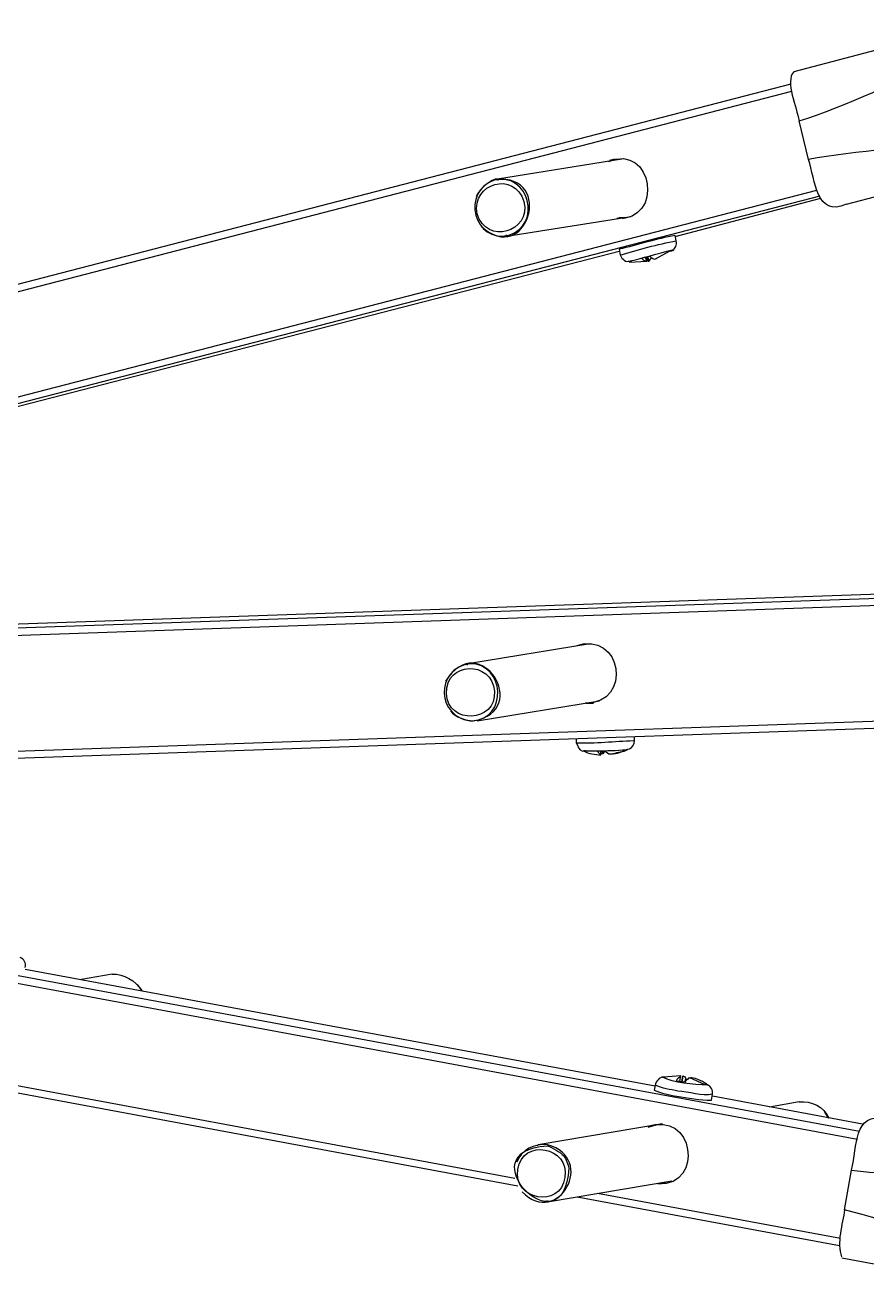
# Model space of a CAD drawing. Header units: millimetres. Extents: x 980 to 1117, y 626 to 781.
# Drawn here: x 1015.21 to 1019.87, y 764.25 to 771.24 of the extents above; entities that cross this region are included whole.
import ezdxf

# ---------------------------------------------------------------- set-up
doc = ezdxf.new("R2010")
doc.units = ezdxf.units.MM
doc.layers.add('Layer 1', color=7, linetype='Continuous')

# ---------------------------------------------------------------- blocks, each defined once
blk = doc.blocks.new('Antena TDT')
at = {"layer": 'Layer 1'}
for points in [[(2065.163, 945.87), (2065.163, 945.87), (2060.813, 944.745), (2060.813, 944.745)], [(2060.938, 943.545), (2062.044, 943.876), (2063.457, 944.575), (2064.538, 944.97)], [(2060.738, 944.445), (2060.738, 944.445), (2028.338, 936.195), (2028.338, 936.195)], [(2060.813, 944.745), (2060.588, 944.503), (2060.883, 943.871), (2060.938, 943.545)], [(2028.338, 936.02), (2028.338, 936.02), (2060.763, 944.27), (2060.763, 944.27)], [(2061.163, 942.595), (2061.163, 942.595), (2060.938, 943.545), (2060.938, 943.545)], [(2056.263, 942.57), (2057.352, 943.019), (2057.632, 941.102), (2056.463, 941.17)], [(2065.013, 943.045), (2063.873, 942.881), (2062.297, 942.813), (2061.163, 942.595)], [(2056.588, 942.62), (2056.588, 942.62), (2053.538, 942.145), (2053.538, 942.145)], [(2056.388, 942.62), (2056.388, 942.62), (2056.288, 942.595), (2056.288, 942.595)], [(2056.438, 942.62), (2056.438, 942.62), (2056.388, 942.62), (2056.388, 942.62)], [(2062.088, 941.495), (2061.333, 941.171), (2061.332, 942.091), (2061.163, 942.595)], [(2053.038, 941.295), (2052.907, 942.056), (2053.953, 942.357), (2054.188, 941.595)], [(2053.488, 942.145), (2053.286, 942.076), (2053.11, 941.902), (2053.013, 941.72)], [(2053.138, 940.995), (2054.238, 939.965), (2054.976, 942.269), (2053.488, 942.145)], [(2053.563, 942.12), (2053.563, 942.12), (2053.538, 942.12), (2053.538, 942.12)], [(2029.413, 933.72), (2029.413, 933.72), (2061.363, 941.845), (2061.363, 941.845)], [(2061.438, 941.695), (2061.438, 941.695), (2029.488, 933.57), (2029.488, 933.57)], [(2062.088, 941.495), (2062.088, 941.495), (2062.963, 941.72), (2062.963, 941.72)], [(2054.188, 941.595), (2054.367, 940.839), (2053.259, 940.536), (2053.038, 941.295)], [(2057.888, 940.72), (2057.888, 940.72), (2061.463, 941.645), (2061.463, 941.645)], [(2057.888, 940.72), (2057.888, 940.72), (2061.463, 941.645), (2061.463, 941.645)], [(2053.763, 940.745), (2053.763, 940.745), (2056.813, 941.22), (2056.813, 941.22)], [(2056.513, 941.195), (2056.532, 941.195), (2056.648, 941.195), (2056.663, 941.195)], [(2056.588, 941.195), (2056.588, 941.195), (2056.613, 941.17), (2056.613, 941.17)], [(2053.738, 940.77), (2053.738, 940.77), (2053.763, 940.77), (2053.763, 940.77)], [(2057.888, 940.745), (2057.433, 940.677), (2056.963, 940.511), (2056.513, 940.42)], [(2057.913, 940.62), (2057.913, 940.62), (2057.888, 940.745), (2057.888, 940.745)], [(2056.513, 940.42), (2056.513, 940.42), (2056.538, 940.27), (2056.538, 940.27)], [(2056.538, 940.27), (2056.969, 940.408), (2057.465, 940.532), (2057.913, 940.62)], [(2057.838, 940.37), (2057.884, 940.457), (2057.937, 940.497), (2057.913, 940.62)], [(2041.338, 936.52), (2041.338, 936.52), (2056.513, 940.37), (2056.513, 940.37)], [(2041.338, 936.52), (2041.338, 936.52), (2056.513, 940.37), (2056.513, 940.37)], [(2056.538, 940.295), (2056.551, 940.215), (2056.648, 940.097), (2056.738, 940.12)], [(2056.738, 940.12), (2057.086, 940.198), (2057.464, 940.303), (2057.813, 940.395)], [(2056.738, 940.12), (2056.738, 940.12), (2056.763, 940.12), (2056.763, 940.12)], [(2056.763, 940.095), (2056.763, 940.095), (2057.188, 940.12), (2057.188, 940.12)], [(2056.813, 940.12), (2056.803, 940.106), (2056.782, 940.088), (2056.763, 940.095)], [(2057.063, 940.195), (2057.063, 940.195), (2057.263, 940.245), (2057.263, 940.245)], [(2057.188, 940.12), (2057.133, 940.115), (2057.109, 940.154), (2057.063, 940.195)], [(2057.188, 940.12), (2057.188, 940.12), (2057.163, 940.22), (2057.163, 940.22)], [(2057.188, 940.12), (2057.188, 940.12), (2057.163, 940.22), (2057.163, 940.22)], [(2057.188, 940.22), (2057.188, 940.22), (2057.213, 940.12), (2057.213, 940.12)], [(2057.188, 940.12), (2057.188, 940.12), (2057.188, 940.12), (2057.188, 940.12)], [(2057.188, 940.12), (2057.188, 940.12), (2057.188, 940.12), (2057.188, 940.12)], [(2057.213, 940.22), (2057.213, 940.22), (2057.238, 940.12), (2057.238, 940.12)], [(2057.213, 940.12), (2057.213, 940.12), (2057.238, 940.12), (2057.238, 940.12)], [(2057.288, 940.22), (2057.294, 940.169), (2057.266, 940.159), (2057.238, 940.12)], [(2057.263, 940.245), (2057.309, 940.204), (2057.333, 940.165), (2057.388, 940.17)], [(2057.388, 940.17), (2057.388, 940.17), (2057.763, 940.37), (2057.763, 940.37)], [(2057.388, 940.17), (2057.388, 940.17), (2057.388, 940.17), (2057.388, 940.17)], [(2057.438, 940.17), (2057.438, 940.17), (2057.438, 940.17), (2057.438, 940.17)], [(2057.763, 940.37), (2057.776, 940.37), (2057.801, 940.37), (2057.813, 940.37)], [(2057.813, 940.395), (2057.813, 940.395), (2057.838, 940.395), (2057.838, 940.395)], [(2030.788, 930.87), (2030.788, 930.87), (2083.713, 932.47), (2083.713, 932.47)], [(2083.738, 932.57), (2083.738, 932.57), (2031.438, 930.97), (2031.438, 930.97)], [(2083.738, 932.57), (2083.738, 932.57), (2031.438, 930.97), (2031.438, 930.97)], [(2083.638, 932.295), (2083.638, 932.295), (2030.838, 930.67), (2030.838, 930.67)], [(2052.888, 928.87), (2054.354, 929.114), (2053.056, 931.164), (2052.213, 929.845)], [(2055.413, 930.695), (2056.537, 931.099), (2056.818, 929.264), (2055.638, 929.295)], [(2055.763, 930.745), (2055.763, 930.745), (2052.763, 930.27), (2052.763, 930.27)], [(2055.613, 930.745), (2055.613, 930.745), (2055.438, 930.695), (2055.438, 930.695)], [(2052.238, 929.545), (2052.209, 930.332), (2053.357, 930.364), (2053.413, 929.595)], [(2052.763, 930.245), (2052.763, 930.245), (2052.738, 930.245), (2052.738, 930.245)], [(2053.413, 929.595), (2053.471, 928.816), (2052.256, 928.768), (2052.238, 929.545)], [(2030.913, 927.67), (2030.913, 927.67), (2083.738, 929.295), (2083.738, 929.295)], [(2030.938, 927.845), (2030.938, 927.845), (2083.663, 929.47), (2083.663, 929.47)], [(2052.988, 928.87), (2052.988, 928.87), (2055.988, 929.345), (2055.988, 929.345)], [(2055.663, 929.295), (2055.696, 929.295), (2055.804, 929.295), (2055.838, 929.295)], [(2052.338, 929.12), (2052.454, 928.955), (2052.694, 928.874), (2052.888, 928.87)], [(2052.963, 928.895), (2052.963, 928.895), (2052.963, 928.895), (2052.963, 928.895)], [(2055.413, 928.42), (2055.413, 928.42), (2055.413, 928.32), (2055.413, 928.32)], [(2055.413, 928.32), (2055.875, 928.302), (2056.354, 928.357), (2056.813, 928.37)], [(2056.713, 928.17), (2056.794, 928.196), (2056.849, 928.286), (2056.838, 928.37)], [(2056.813, 928.37), (2056.813, 928.37), (2056.838, 928.37), (2056.838, 928.37)], [(2056.838, 928.37), (2056.838, 928.37), (2056.838, 928.47), (2056.838, 928.47)], [(2055.413, 928.32), (2055.449, 928.245), (2055.472, 928.145), (2055.563, 928.12)], [(2055.563, 928.12), (2055.695, 928.12), (2055.881, 928.12), (2056.013, 928.12)], [(2055.588, 928.12), (2055.717, 928.046), (2055.87, 928.041), (2056.013, 928.02)], [(2055.638, 928.12), (2055.638, 928.12), (2055.588, 928.12), (2055.588, 928.12)], [(2055.913, 928.12), (2055.963, 928.12), (2056.064, 928.12), (2056.113, 928.12)], [(2056.013, 928.02), (2056.013, 928.02), (2055.913, 928.12), (2055.913, 928.12)], [(2056.013, 928.12), (2056.232, 928.133), (2056.506, 928.121), (2056.713, 928.17)], [(2056.013, 928.02), (2056.013, 928.02), (2056.013, 928.12), (2056.013, 928.12)], [(2056.013, 928.02), (2056.013, 928.02), (2056.013, 928.12), (2056.013, 928.12)], [(2056.063, 928.045), (2056.063, 928.045), (2056.013, 928.045), (2056.013, 928.045)], [(2056.013, 928.02), (2056.013, 928.02), (2056.013, 928.02), (2056.013, 928.02)], [(2056.013, 928.02), (2056.013, 928.02), (2056.013, 928.02), (2056.013, 928.02)], [(2056.063, 928.045), (2056.063, 928.045), (2056.038, 928.12), (2056.038, 928.12)], [(2056.113, 928.12), (2056.113, 928.12), (2056.063, 928.045), (2056.063, 928.045)], [(2056.063, 928.12), (2056.063, 928.12), (2056.063, 928.045), (2056.063, 928.045)], [(2056.063, 928.045), (2056.063, 928.045), (2056.063, 928.045), (2056.063, 928.045)], [(2056.113, 928.12), (2056.113, 928.12), (2056.213, 928.045), (2056.213, 928.045)], [(2056.213, 928.045), (2056.347, 928.048), (2056.506, 928.065), (2056.613, 928.145)], [(2056.213, 928.045), (2056.213, 928.045), (2056.213, 928.045), (2056.213, 928.045)], [(2056.663, 928.145), (2056.556, 928.077), (2056.426, 928.084), (2056.313, 928.045)], [(2056.613, 928.145), (2056.613, 928.145), (2056.663, 928.145), (2056.663, 928.145)], [(2056.663, 928.145), (2056.663, 928.145), (2056.688, 928.17), (2056.688, 928.17)], [(2029.838, 924.92), (2029.838, 924.92), (2062.313, 918.77), (2062.313, 918.77)], [(2062.263, 918.57), (2062.263, 918.57), (2029.763, 924.745), (2029.763, 924.745)], [(2041.888, 922.87), (2041.909, 922.981), (2041.857, 923.067), (2041.763, 923.12)], [(2057.313, 919.895), (2057.313, 919.895), (2041.888, 922.82), (2041.888, 922.82)], [(2057.313, 919.895), (2057.313, 919.895), (2041.888, 922.82), (2041.888, 922.82)], [(2044.013, 922.695), (2044.013, 922.695), (2043.263, 922.57), (2043.263, 922.57)], [(2044.013, 922.695), (2044.302, 922.721), (2044.587, 922.53), (2044.738, 922.295)], [(2044.738, 922.295), (2044.738, 922.295), (2044.638, 922.445), (2044.638, 922.445)], [(2038.563, 920.395), (2038.563, 920.395), (2053.938, 917.47), (2053.938, 917.47)], [(2053.863, 917.645), (2053.863, 917.645), (2039.038, 920.47), (2039.038, 920.47)], [(2057.513, 920.12), (2057.41, 920.116), (2057.333, 920.015), (2057.313, 919.92)], [(2057.488, 920.12), (2057.488, 920.12), (2057.513, 920.12), (2057.513, 920.12)], [(2058.588, 919.92), (2058.244, 919.936), (2057.769, 919.967), (2057.488, 920.12)], [(2057.938, 920.145), (2057.938, 920.145), (2057.513, 920.12), (2057.513, 920.12)], [(2057.513, 920.12), (2057.526, 920.12), (2057.551, 920.12), (2057.563, 920.12)], [(2057.838, 920.02), (2057.838, 920.093), (2057.931, 920.106), (2057.938, 920.145)], [(2058.038, 919.995), (2058.038, 919.995), (2057.838, 920.02), (2057.838, 920.02)], [(2057.913, 920.02), (2057.913, 920.02), (2057.938, 920.145), (2057.938, 920.145)], [(2057.913, 920.02), (2057.913, 920.02), (2057.938, 920.145), (2057.938, 920.145)], [(2057.938, 920.145), (2057.938, 920.145), (2057.938, 920.145), (2057.938, 920.145)], [(2057.963, 919.995), (2057.963, 919.995), (2057.988, 920.145), (2057.988, 920.145)], [(2057.988, 920.145), (2057.988, 920.145), (2057.963, 919.995), (2057.963, 919.995)], [(2057.988, 920.145), (2058.011, 920.137), (2058.066, 920.114), (2058.063, 920.07)], [(2057.988, 920.145), (2057.988, 920.145), (2057.988, 920.145), (2057.988, 920.145)], [(2058.138, 920.095), (2058.113, 920.052), (2058.041, 920.028), (2058.038, 919.995)], [(2058.038, 919.995), (2058.038, 919.995), (2058.063, 920.07), (2058.063, 920.07)], [(2058.538, 919.92), (2058.538, 919.92), (2058.163, 920.095), (2058.163, 920.095)], [(2058.213, 920.095), (2058.213, 920.095), (2058.188, 920.095), (2058.188, 920.095)], [(2058.188, 920.095), (2058.188, 920.095), (2058.188, 920.095), (2058.188, 920.095)], [(2058.188, 920.095), (2058.188, 920.095), (2058.188, 920.095), (2058.188, 920.095)], [(2058.588, 919.92), (2058.54, 919.981), (2058.292, 920.099), (2058.213, 920.095)], [(2057.313, 919.92), (2057.313, 919.92), (2057.288, 919.795), (2057.288, 919.795)], [(2057.288, 919.795), (2057.45, 919.723), (2057.667, 919.689), (2057.838, 919.645)], [(2057.863, 919.77), (2057.692, 919.816), (2057.473, 919.84), (2057.313, 919.92)], [(2058.713, 919.695), (2058.469, 919.628), (2058.128, 919.769), (2057.863, 919.77)], [(2058.588, 919.945), (2058.578, 919.931), (2058.557, 919.913), (2058.538, 919.92)], [(2058.713, 919.695), (2058.729, 919.775), (2058.675, 919.908), (2058.588, 919.92)], [(2058.588, 919.92), (2058.588, 919.92), (2058.613, 919.92), (2058.613, 919.92)], [(2058.613, 919.92), (2058.613, 919.92), (2058.588, 919.92), (2058.588, 919.92)], [(2058.688, 919.545), (2058.688, 919.545), (2058.713, 919.695), (2058.713, 919.695)], [(2057.138, 918.895), (2058.218, 919.336), (2058.548, 917.452), (2057.363, 917.495)], [(2057.838, 919.645), (2058.111, 919.606), (2058.412, 919.542), (2058.688, 919.545)], [(2062.388, 918.945), (2062.388, 918.945), (2058.713, 919.645), (2058.713, 919.645)], [(2062.388, 918.945), (2062.388, 918.945), (2058.713, 919.645), (2058.713, 919.645)], [(2060.838, 919.495), (2060.838, 919.495), (2060.113, 919.37), (2060.113, 919.37)], [(2060.838, 919.495), (2061.138, 919.529), (2061.443, 919.378), (2061.563, 919.095)], [(2061.563, 919.095), (2061.563, 919.095), (2061.463, 919.245), (2061.463, 919.245)], [(2062.113, 917.82), (2062.281, 918.412), (2062.126, 919.221), (2062.988, 919.095)], [(2057.488, 918.97), (2057.488, 918.97), (2054.438, 918.47), (2054.438, 918.47)], [(2057.338, 918.945), (2057.298, 918.95), (2057.225, 918.937), (2057.188, 918.92)], [(2057.438, 918.97), (2057.438, 918.97), (2057.413, 918.945), (2057.413, 918.945)], [(2055.188, 917.895), (2055.063, 915.816), (2052.636, 918.349), (2054.663, 918.445)], [(2054.663, 918.47), (2054.353, 918.506), (2054.02, 918.352), (2053.913, 918.045)], [(2053.938, 917.87), (2054.049, 918.646), (2055.222, 918.42), (2055.088, 917.67)], [(2054.038, 917.32), (2054.921, 916.428), (2055.884, 918.133), (2054.663, 918.47)], [(2054.438, 918.47), (2054.438, 918.47), (2054.413, 918.445), (2054.413, 918.445)], [(2054.663, 918.445), (2054.79, 918.401), (2054.973, 918.295), (2055.063, 918.195)], [(2055.063, 918.195), (2055.116, 918.13), (2055.172, 917.976), (2055.188, 917.895)], [(2055.088, 917.67), (2054.978, 916.894), (2053.805, 917.119), (2053.938, 917.87)], [(2061.938, 916.845), (2061.938, 916.845), (2062.113, 917.82), (2062.113, 917.82)], [(2062.113, 917.82), (2063.244, 917.665), (2064.804, 917.687), (2065.938, 917.595)], [(2054.663, 917.07), (2054.663, 917.07), (2057.713, 917.57), (2057.713, 917.57)], [(2057.413, 917.52), (2057.413, 917.52), (2057.563, 917.52), (2057.563, 917.52)], [(2055.388, 917.195), (2055.388, 917.195), (2061.813, 915.97), (2061.813, 915.97)], [(2061.838, 916.145), (2061.838, 916.145), (2055.888, 917.27), (2055.888, 917.27)], [(2054.638, 917.095), (2054.638, 917.095), (2054.663, 917.095), (2054.663, 917.095)], [(2061.938, 916.845), (2061.895, 916.504), (2061.728, 916.025), (2061.863, 915.695)], [(2065.613, 915.645), (2064.518, 915.992), (2063.058, 916.576), (2061.938, 916.845)], [(2061.863, 915.67), (2061.863, 915.67), (2066.088, 914.87), (2066.088, 914.87)]]:
    blk.add_open_spline(points, degree=3, dxfattribs=at)
for points in [[(2053.463, 942.12), (2054.315, 942.323), (2054.641, 941.031), (2053.813, 940.77), (2052.962, 940.566), (2052.635, 941.858), (2053.463, 942.12)], [(2052.863, 928.87), (2051.99, 928.931), (2051.937, 930.158), (2052.813, 930.27), (2053.679, 930.28), (2053.75, 928.913), (2052.863, 928.87)], [(2058.138, 920.095), (2058.138, 920.095), (2058.138, 920.095), (2058.138, 920.095), (2058.138, 920.095), (2058.163, 920.095), (2058.163, 920.095)]]:
    blk.add_open_spline(points, degree=3, knots=[0, 0, 0, 0, 1, 1, 1, 2, 2, 2, 2], dxfattribs=at)

msp = doc.modelspace()

# ---------------------------------------------------------------- block references
at = {"xscale": 0.2257473971633139, "yscale": 0.2257473971633138, "zscale": 0.2257473971633139, "rotation": 0.2425637628917751}
msp.add_blockref('Antena TDT', (555.1486, 555.7432), dxfattribs=at)

doc.saveas('drawing.dxf')
